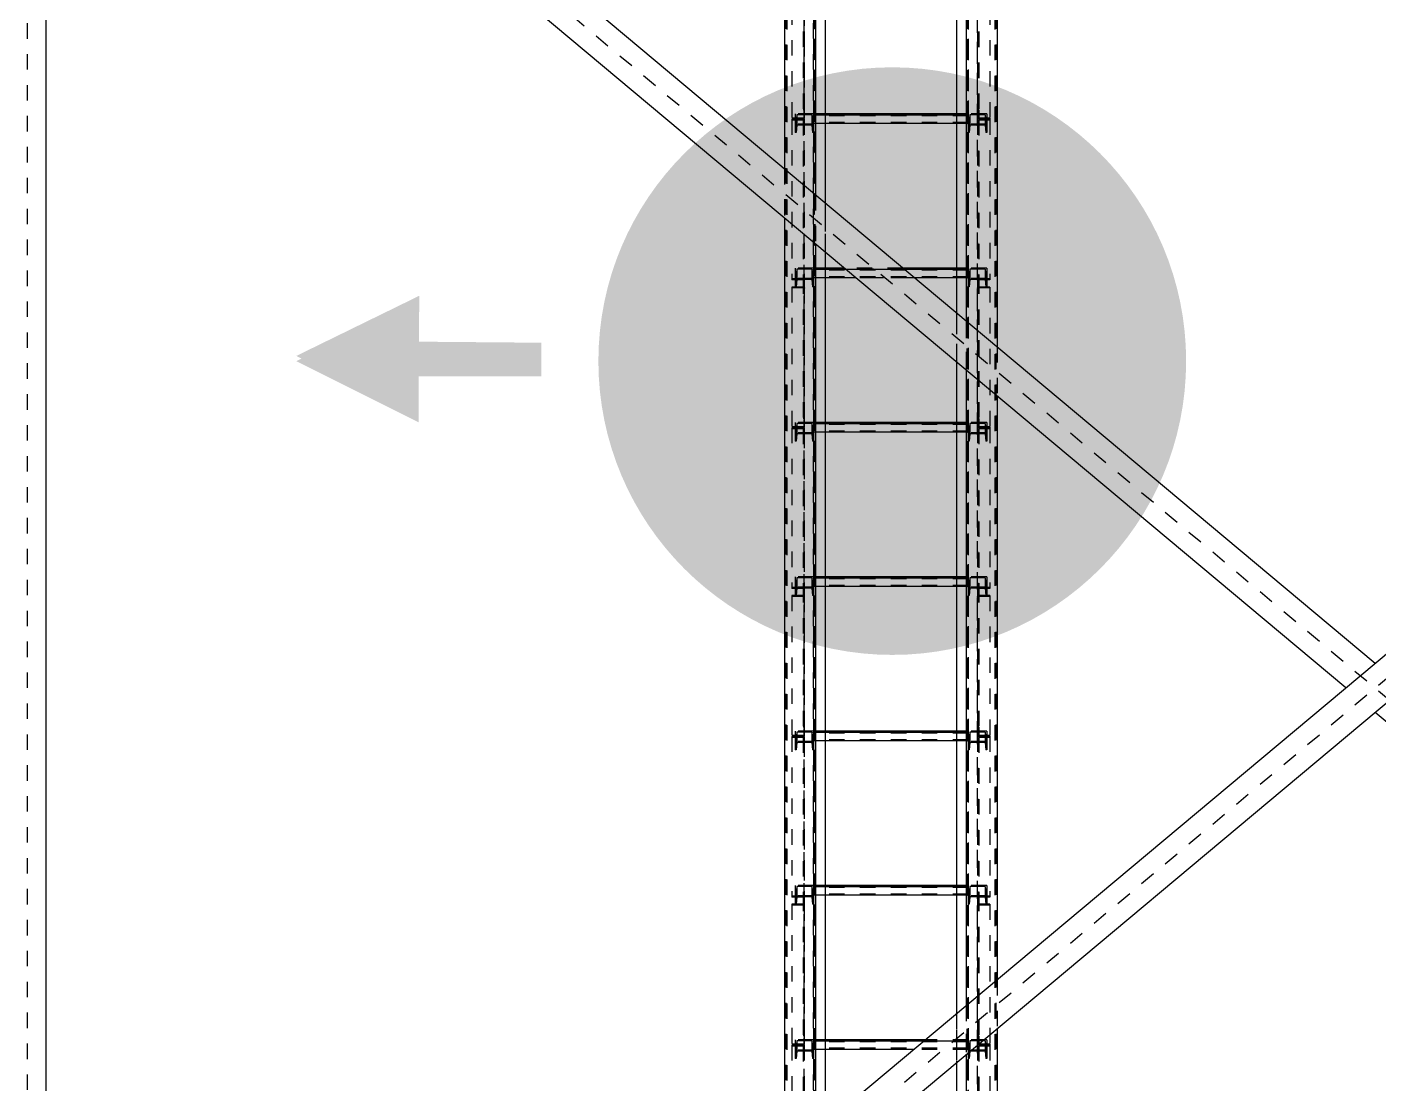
# Model space of a CAD drawing. Header units: millimetres. Extents: x 149919 to 150445, y 136651 to 136866.
# Drawn here: x 150242.78 to 150251.52, y 136731.41 to 136738.25 of the extents above; entities that cross this region are included whole.
import ezdxf

# ---------------------------------------------------------------- set-up
doc = ezdxf.new("R2010")
doc.units = ezdxf.units.MM
doc.header["$LTSCALE"] = 0.25
for name, pattern in [('CENTER', [50.8, 31.75, -6.35, 6.35, -6.35]), ('XKITLINE00', [0]), ('XKITLINE02', [4, 2, -2]), ('XKITLINE03', [6, 3, -1, 1, -1])]:
    doc.linetypes.add(name, pattern=pattern)
doc.layers.add('Parts', color=7, linetype='Continuous')

# ---------------------------------------------------------------- blocks, each defined once
blk = doc.blocks.new('çatıı')
at = {"color": 1, "linetype": 'XKITLINE03'}
for p, q in [((10599, 7503.97), (10599, 9180.33)), ((10605, 7540.27), (10605, 9180.27)), ((10705, 9180.27), (10705, 7540.27)), ((10710.99, 7503.97), (10711, 9180.33)), ((10599.01, 8818.67), (10599.01, 8728.17)), ((10710.99, 8728.17), (10710.99, 8818.67)), ((10599.01, 8728.17), (10599.01, 8624.82)), ((10605.02, 8731.62), (10605.02, 8725.01)), ((10605.02, 8730.91), (10705, 8730.91)), ((10705, 8725.01), (10705, 8731.62)), ((10710.99, 8624.82), (10710.99, 8728.17)), ((10605.02, 8631.8), (10605.02, 8625.19)), ((10605.02, 8631.09), (10705, 8631.09)), ((10705, 8625.19), (10705, 8631.8)), ((10599.01, 8619.02), (10599.01, 8528.52)), ((10710.99, 8528.52), (10710.99, 8619.02)), ((10599.01, 8528.52), (10599.01, 8425.17)), ((10605.02, 8531.97), (10605.02, 8525.36)), ((10605.02, 8531.26), (10705, 8531.26)), ((10705, 8525.36), (10705, 8531.97)), ((10710.99, 8425.17), (10710.99, 8528.52)), ((10605.02, 8432.15), (10605.02, 8425.53)), ((10605.02, 8431.44), (10705, 8431.44)), ((10705, 8425.53), (10705, 8432.15)), ((10599.01, 8419.37), (10599.01, 8328.87)), ((10710.99, 8328.87), (10710.99, 8419.37)), ((10605.02, 8332.32), (10605.02, 8325.71)), ((10605.02, 8331.61), (10705, 8331.61)), ((10705, 8325.71), (10705, 8332.32)), ((10599.01, 8328.87), (10599.01, 8225.52)), ((10710.99, 8225.52), (10710.99, 8328.87)), ((10605.02, 8232.49), (10605.02, 8225.88)), ((10605.02, 8231.79), (10705, 8231.79)), ((10705, 8225.88), (10705, 8232.49)), ((10599.01, 8219.72), (10599.01, 8129.21)), ((10710.99, 8129.21), (10710.99, 8219.72)), ((10605.02, 8132.67), (10605.02, 8126.06)), ((10605.02, 8131.96), (10705, 8131.96)), ((10705, 8126.06), (10705, 8132.67)), ((10599.01, 8129.21), (10599.01, 8025.87)), ((10710.99, 8025.87), (10710.99, 8129.21))]:
    blk.add_line(p, q, dxfattribs=at)
at = {"color": 116, "linetype": 'XKITLINE02', "true_color": 0x136734}
for p, q in [((10605, 9180.27), (10605, 7539.09)), ((10605.85, 9180.19), (10605.85, 7539.18)), ((10704.15, 9179.87), (10704.15, 7539.18)), ((10705, 9179.87), (10705, 7539.09)), ((10586.3, 9176.54), (10586.3, 7561.84)), ((10587.15, 9176.54), (10587.15, 7532.54)), ((10587.68, 9176.28), (10587.68, 7532)), ((10604.92, 9176.28), (10604.92, 7532)), ((10605.45, 9176.54), (10605.45, 7532.54)), ((10697.5, 9179.14), (10697.5, 7540.22)), ((10703.7, 9176.54), (10703.69, 7600.34)), ((10704.55, 9176.54), (10704.54, 7532.54)), ((10705.08, 9176.28), (10705.07, 7532)), ((10722.31, 9176.28), (10722.31, 7532)), ((10722.85, 9176.54), (10722.84, 7532.54)), ((10612.5, 9125.5), (10612.5, 7540.22)), ((10598.21, 8824.81), (10598.21, 8728.78)), ((10599.01, 8824.81), (10599.01, 8728.17)), ((10710.99, 8824.81), (10710.99, 8728.17)), ((10711.79, 8824.81), (10711.79, 8728.78)), ((10591.01, 8819.29), (10591.01, 8728.17)), ((10718.99, 8819.29), (10718.99, 8728.17)), ((10599.01, 8734.31), (10598.21, 8734.31)), ((10710.99, 8734.31), (10710.99, 8728.17)), ((10711.79, 8734.31), (10710.99, 8734.31)), ((10711.79, 8734.31), (10711.79, 8728.78)), ((10598.21, 8728.78), (10591.01, 8728.78)), ((10599.01, 8728.17), (10591.01, 8728.17)), ((10591.01, 8728.17), (10591.01, 8727.62)), ((10599.01, 8728.17), (10591.01, 8728.17)), ((10591.01, 8728.17), (10591.01, 8624.28)), ((10598.21, 8727.62), (10591.01, 8727.62)), ((10593.02, 8731.62), (10593.02, 8726.13)), ((10605.02, 8731.62), (10593.02, 8731.62)), ((10593.02, 8731.62), (10593.02, 8725.01)), ((10593.7, 8726.13), (10593.02, 8726.13)), ((10593.02, 8726.13), (10593.02, 8719.52)), ((10593.02, 8725.01), (10593.02, 8719.52)), ((10605.02, 8725.01), (10593.02, 8725.01)), ((10594.08, 8730.92), (10593.7, 8726.13)), ((10593.7, 8726.13), (10593.7, 8719.52)), ((10603.95, 8730.92), (10594.08, 8730.92)), ((10594.08, 8730.92), (10594.08, 8724.31)), ((10598.21, 8727.62), (10598.21, 8722.7)), ((10598.21, 8727.62), (10598.21, 8619.35)), ((10599.01, 8728.17), (10599.01, 8722.7)), ((10599.01, 8728.17), (10599.01, 8619.35)), ((10603.95, 8730.92), (10604.34, 8726.13)), ((10603.95, 8730.92), (10603.95, 8724.31)), ((10605.02, 8726.13), (10604.34, 8726.13)), ((10604.34, 8726.13), (10604.34, 8719.52)), ((10605.02, 8731.62), (10605.02, 8726.13)), ((10605.02, 8731.62), (10605.02, 8725.01)), ((10605.02, 8731.62), (10605.02, 8725.42)), ((10612.5, 8731.62), (10605.02, 8731.62)), ((10612.5, 8730.91), (10605.02, 8730.91)), ((10705, 8730.86), (10605.02, 8730.86)), ((10705, 8730.28), (10605.02, 8730.28)), ((10605.02, 8726.13), (10605.02, 8719.52)), ((10705, 8726.13), (10605.02, 8726.13)), ((10705, 8726.09), (10605.02, 8726.09)), ((10705, 8725.46), (10605.02, 8725.46)), ((10612.5, 8725.42), (10605.02, 8725.42)), ((10605.02, 8725.01), (10605.02, 8719.52)), ((10705, 8731.62), (10697.5, 8731.62)), ((10705, 8730.91), (10697.5, 8730.91)), ((10705, 8725.42), (10697.5, 8725.42)), ((10705, 8731.62), (10705, 8725.01)), ((10705, 8731.62), (10705, 8726.13)), ((10717, 8731.62), (10705, 8731.62)), ((10705, 8731.62), (10705, 8725.42)), ((10705, 8726.13), (10705, 8719.52)), ((10705.68, 8726.13), (10705, 8726.13)), ((10705, 8725.01), (10705, 8719.52)), ((10717, 8725.01), (10705, 8725.01)), ((10706.06, 8730.92), (10705.68, 8726.13)), ((10705.68, 8726.13), (10705.68, 8719.52)), ((10706.06, 8730.92), (10706.06, 8724.31)), ((10715.93, 8730.92), (10706.06, 8730.92)), ((10718.99, 8728.17), (10710.99, 8728.17)), ((10710.99, 8728.17), (10710.99, 8619.35)), ((10718.99, 8728.17), (10710.99, 8728.17)), ((10718.99, 8728.78), (10711.79, 8728.78)), ((10711.79, 8727.62), (10711.79, 8619.35)), ((10718.99, 8727.62), (10711.79, 8727.62)), ((10715.93, 8730.92), (10715.93, 8724.31)), ((10715.93, 8730.92), (10716.32, 8726.13)), ((10716.32, 8726.13), (10716.32, 8719.52)), ((10717, 8726.13), (10716.32, 8726.13)), ((10717, 8731.62), (10717, 8725.01)), ((10717, 8731.62), (10717, 8726.13)), ((10717, 8726.13), (10717, 8719.52)), ((10717, 8725.01), (10717, 8719.52)), ((10718.99, 8728.78), (10718.99, 8728.17)), ((10718.99, 8728.17), (10718.99, 8624.28)), ((10593.7, 8719.52), (10593.02, 8719.52)), ((10594.08, 8724.31), (10593.7, 8719.52)), ((10603.95, 8724.31), (10594.08, 8724.31)), ((10599.01, 8722.7), (10598.21, 8722.7)), ((10603.95, 8724.31), (10604.34, 8719.52)), ((10605.02, 8719.52), (10604.34, 8719.52)), ((10705.68, 8719.52), (10705, 8719.52)), ((10706.06, 8724.31), (10705.68, 8719.52)), ((10715.93, 8724.31), (10706.06, 8724.31)), ((10711.79, 8722.7), (10710.99, 8722.7)), ((10715.93, 8724.31), (10716.32, 8719.52)), ((10717, 8719.52), (10716.32, 8719.52)), ((10586.3, 8695.93), (10586.3, 8664.16)), ((10606.3, 8679.19), (10606.3, 8647.41)), ((10612.5, 8674), (10612.5, 8642.22)), ((10593.02, 8631.8), (10593.02, 8626.31)), ((10605.02, 8631.8), (10593.02, 8631.8)), ((10593.02, 8631.8), (10593.02, 8624.82)), ((10594.08, 8631.1), (10593.7, 8626.31)), ((10603.95, 8631.1), (10594.08, 8631.1)), ((10594.08, 8631.1), (10594.08, 8624.49)), ((10603.95, 8631.1), (10604.34, 8626.31)), ((10603.95, 8631.1), (10603.95, 8624.49)), ((10605.02, 8631.8), (10605.02, 8625.6)), ((10612.5, 8631.8), (10605.02, 8631.8)), ((10605.02, 8631.8), (10605.02, 8626.31)), ((10605.02, 8631.8), (10605.02, 8625.19)), ((10612.5, 8631.09), (10605.02, 8631.09)), ((10705, 8631.04), (10605.02, 8631.04)), ((10705, 8630.45), (10605.02, 8630.45)), ((10662.9, 8631.8), (10624.95, 8631.8)), ((10663.74, 8631.09), (10625.79, 8631.09)), ((10705, 8631.8), (10697.5, 8631.8)), ((10705, 8631.09), (10697.5, 8631.09)), ((10705, 8631.8), (10705, 8625.19)), ((10705, 8631.8), (10705, 8626.31)), ((10717, 8631.8), (10705, 8631.8)), ((10705, 8631.8), (10705, 8625.6)), ((10706.06, 8631.1), (10705.68, 8626.31)), ((10706.06, 8631.1), (10706.06, 8624.49)), ((10715.93, 8631.1), (10706.06, 8631.1)), ((10715.93, 8631.1), (10715.93, 8624.49)), ((10715.93, 8631.1), (10716.32, 8626.31)), ((10717, 8631.8), (10717, 8625.19)), ((10717, 8631.8), (10717, 8626.31)), ((10599.01, 8624.82), (10591.01, 8624.82)), ((10598.21, 8624.28), (10591.01, 8624.28)), ((10593.7, 8626.31), (10593.02, 8626.31)), ((10593.02, 8626.31), (10593.02, 8619.7)), ((10605.02, 8625.19), (10593.02, 8625.19)), ((10593.02, 8624.82), (10593.02, 8619.7)), ((10593.7, 8626.31), (10593.7, 8619.7)), ((10594.08, 8624.49), (10593.7, 8619.7)), ((10603.95, 8624.49), (10594.08, 8624.49)), ((10599.01, 8625.16), (10598.21, 8625.16)), ((10598.21, 8625.16), (10598.21, 8619.63)), ((10598.21, 8625.16), (10598.21, 8529.13)), ((10599.01, 8625.16), (10599.01, 8619.02)), ((10599.01, 8625.16), (10599.01, 8528.52)), ((10603.95, 8624.49), (10604.34, 8619.7)), ((10605.02, 8626.31), (10604.34, 8626.31)), ((10604.34, 8626.31), (10604.34, 8619.7)), ((10705, 8626.31), (10605.02, 8626.31)), ((10605.02, 8626.31), (10605.02, 8619.7)), ((10705, 8626.27), (10605.02, 8626.27)), ((10705, 8625.64), (10605.02, 8625.64)), ((10612.5, 8625.6), (10605.02, 8625.6)), ((10605.02, 8625.19), (10605.02, 8619.7)), ((10670.3, 8625.6), (10632.35, 8625.6)), ((10705, 8625.6), (10697.5, 8625.6)), ((10705, 8626.31), (10705, 8619.7)), ((10705.68, 8626.31), (10705, 8626.31)), ((10705, 8625.19), (10705, 8619.7)), ((10717, 8625.19), (10705, 8625.19)), ((10705.68, 8626.31), (10705.68, 8619.7)), ((10706.06, 8624.49), (10705.68, 8619.7)), ((10715.93, 8624.49), (10706.06, 8624.49)), ((10710.99, 8625.16), (10710.99, 8528.52)), ((10711.79, 8625.16), (10710.99, 8625.16)), ((10710.99, 8624.82), (10710.99, 8619.35)), ((10718.99, 8624.82), (10710.99, 8624.82)), ((10711.79, 8625.16), (10711.79, 8529.13)), ((10711.79, 8624.28), (10711.79, 8619.35)), ((10718.99, 8624.28), (10711.79, 8624.28)), ((10715.93, 8624.49), (10716.32, 8619.7)), ((10716.32, 8626.31), (10716.32, 8619.7)), ((10717, 8626.31), (10716.32, 8626.31)), ((10717, 8626.31), (10717, 8619.7)), ((10717, 8625.19), (10717, 8619.7)), ((10718.99, 8624.82), (10718.99, 8624.28)), ((10598.21, 8619.63), (10591.01, 8619.63)), ((10591.01, 8619.63), (10591.01, 8619.02)), ((10591.01, 8619.63), (10591.01, 8528.52)), ((10599.01, 8619.02), (10591.01, 8619.02)), ((10593.7, 8619.7), (10593.02, 8619.7)), ((10599.01, 8619.35), (10598.21, 8619.35)), ((10605.02, 8619.7), (10604.34, 8619.7)), ((10705.68, 8619.7), (10705, 8619.7)), ((10711.79, 8619.35), (10710.99, 8619.35)), ((10718.99, 8619.02), (10710.99, 8619.02)), ((10718.99, 8619.63), (10711.79, 8619.63)), ((10717, 8619.7), (10716.32, 8619.7)), ((10718.99, 8619.63), (10718.99, 8528.52)), ((10697.5, 8602.83), (10697.5, 8571.05)), ((10703.69, 8597.64), (10703.69, 8565.86)), ((10723.69, 8580.89), (10723.69, 8549.11)), ((10599.01, 8534.66), (10598.21, 8534.66)), ((10710.99, 8534.66), (10710.99, 8528.52)), ((10711.79, 8534.66), (10710.99, 8534.66)), ((10711.79, 8534.66), (10711.79, 8529.13)), ((10598.21, 8529.13), (10591.01, 8529.13)), ((10591.01, 8528.52), (10591.01, 8527.97)), ((10599.01, 8528.52), (10591.01, 8528.52)), ((10591.01, 8528.52), (10591.01, 8424.63)), ((10599.01, 8528.52), (10591.01, 8528.52)), ((10598.21, 8527.97), (10591.01, 8527.97)), ((10593.02, 8531.97), (10593.02, 8526.48)), ((10605.02, 8531.97), (10593.02, 8531.97)), ((10593.02, 8531.97), (10593.02, 8525.36)), ((10593.7, 8526.48), (10593.02, 8526.48)), ((10593.02, 8526.48), (10593.02, 8519.87)), ((10593.02, 8525.36), (10593.02, 8519.87)), ((10605.02, 8525.36), (10593.02, 8525.36)), ((10594.08, 8531.27), (10593.7, 8526.48)), ((10593.7, 8526.48), (10593.7, 8519.87)), ((10594.08, 8524.66), (10593.7, 8519.87)), ((10603.95, 8531.27), (10594.08, 8531.27)), ((10594.08, 8531.27), (10594.08, 8524.66)), ((10603.95, 8524.66), (10594.08, 8524.66)), ((10598.21, 8527.97), (10598.21, 8523.05)), ((10598.21, 8527.97), (10598.21, 8419.7)), ((10599.01, 8528.52), (10599.01, 8523.05)), ((10599.01, 8525.36), (10599.01, 8419.7)), ((10603.95, 8531.27), (10604.34, 8526.48)), ((10603.95, 8531.27), (10603.95, 8524.66)), ((10603.95, 8524.66), (10604.34, 8519.87)), ((10605.02, 8526.48), (10604.34, 8526.48)), ((10604.34, 8526.48), (10604.34, 8519.87)), ((10605.02, 8531.97), (10605.02, 8525.77)), ((10612.5, 8531.97), (10605.02, 8531.97)), ((10605.02, 8531.97), (10605.02, 8526.48)), ((10605.02, 8531.97), (10605.02, 8525.36)), ((10612.5, 8531.26), (10605.02, 8531.26)), ((10705, 8531.21), (10605.02, 8531.21)), ((10705, 8530.63), (10605.02, 8530.63)), ((10705, 8526.48), (10605.02, 8526.48)), ((10605.02, 8526.48), (10605.02, 8519.87)), ((10705, 8526.44), (10605.02, 8526.44)), ((10705, 8525.81), (10605.02, 8525.81)), ((10612.5, 8525.77), (10605.02, 8525.77)), ((10605.02, 8525.36), (10605.02, 8519.87)), ((10705, 8531.97), (10697.5, 8531.97)), ((10705, 8531.26), (10697.5, 8531.26)), ((10705, 8525.77), (10697.5, 8525.77)), ((10705, 8531.97), (10705, 8525.36)), ((10705, 8531.97), (10705, 8526.48)), ((10717, 8531.97), (10705, 8531.97)), ((10705, 8531.97), (10705, 8525.77)), ((10705, 8526.48), (10705, 8519.87)), ((10705.68, 8526.48), (10705, 8526.48)), ((10705, 8525.36), (10705, 8519.87)), ((10717, 8525.36), (10705, 8525.36)), ((10706.06, 8531.27), (10705.68, 8526.48)), ((10705.68, 8526.48), (10705.68, 8519.87)), ((10706.06, 8524.66), (10705.68, 8519.87)), ((10706.06, 8531.27), (10706.06, 8524.66)), ((10715.93, 8531.27), (10706.06, 8531.27)), ((10715.93, 8524.66), (10706.06, 8524.66)), ((10718.99, 8528.52), (10710.99, 8528.52)), ((10710.99, 8528.52), (10710.99, 8419.7)), ((10718.99, 8528.52), (10710.99, 8528.52)), ((10718.99, 8529.13), (10711.79, 8529.13)), ((10711.79, 8527.97), (10711.79, 8419.7)), ((10718.99, 8527.97), (10711.79, 8527.97)), ((10715.93, 8531.27), (10715.93, 8524.66)), ((10715.93, 8531.27), (10716.32, 8526.48)), ((10715.93, 8524.66), (10716.32, 8519.87)), ((10716.32, 8526.48), (10716.32, 8519.87)), ((10717, 8526.48), (10716.32, 8526.48)), ((10717, 8531.97), (10717, 8525.36)), ((10717, 8531.97), (10717, 8526.48)), ((10717, 8526.48), (10717, 8519.87)), ((10717, 8525.36), (10717, 8519.87)), ((10718.99, 8529.13), (10718.99, 8528.52)), ((10718.99, 8528.52), (10718.99, 8424.63)), ((10593.7, 8519.87), (10593.02, 8519.87)), ((10599.01, 8523.05), (10598.21, 8523.05)), ((10605.02, 8519.87), (10604.34, 8519.87)), ((10705.68, 8519.87), (10705, 8519.87)), ((10711.79, 8523.05), (10710.99, 8523.05)), ((10717, 8519.87), (10716.32, 8519.87)), ((10593.02, 8432.15), (10593.02, 8426.65)), ((10605.02, 8432.15), (10593.02, 8432.15)), ((10593.02, 8432.15), (10593.02, 8425.17)), ((10594.08, 8431.45), (10593.7, 8426.65)), ((10603.95, 8431.45), (10594.08, 8431.45)), ((10594.08, 8431.45), (10594.08, 8424.84)), ((10603.95, 8431.45), (10604.34, 8426.65)), ((10603.95, 8431.45), (10603.95, 8424.84)), ((10605.02, 8432.15), (10605.02, 8426.65)), ((10605.02, 8432.15), (10605.02, 8425.53)), ((10605.02, 8432.15), (10605.02, 8425.95)), ((10612.5, 8432.15), (10605.02, 8432.15)), ((10612.5, 8431.44), (10605.02, 8431.44)), ((10705, 8431.38), (10605.02, 8431.38)), ((10705, 8430.8), (10605.02, 8430.8)), ((10705, 8432.15), (10697.5, 8432.15)), ((10705, 8431.44), (10697.5, 8431.44)), ((10705, 8432.15), (10705, 8425.53)), ((10705, 8432.15), (10705, 8426.65)), ((10717, 8432.15), (10705, 8432.15)), ((10705, 8432.15), (10705, 8425.95)), ((10706.06, 8431.45), (10705.68, 8426.65)), ((10706.06, 8431.45), (10706.06, 8424.84)), ((10715.93, 8431.45), (10706.06, 8431.45)), ((10715.93, 8431.45), (10715.93, 8424.84)), ((10715.93, 8431.45), (10716.32, 8426.65)), ((10717, 8432.15), (10717, 8425.53)), ((10717, 8432.15), (10717, 8426.65)), ((10599.01, 8425.17), (10591.01, 8425.17)), ((10598.21, 8424.63), (10591.01, 8424.63)), ((10598.21, 8419.98), (10591.01, 8419.98)), ((10591.01, 8419.98), (10591.01, 8419.37)), ((10591.01, 8419.98), (10591.01, 8328.87)), ((10599.01, 8419.37), (10591.01, 8419.37)), ((10593.7, 8426.65), (10593.02, 8426.65)), ((10593.02, 8426.65), (10593.02, 8420.04)), ((10605.02, 8425.53), (10593.02, 8425.53)), ((10593.02, 8425.17), (10593.02, 8420.04)), ((10593.7, 8420.04), (10593.02, 8420.04)), ((10593.7, 8426.65), (10593.7, 8420.04)), ((10594.08, 8424.84), (10593.7, 8420.04)), ((10603.95, 8424.84), (10594.08, 8424.84)), ((10599.01, 8425.51), (10598.21, 8425.51)), ((10598.21, 8425.51), (10598.21, 8419.98)), ((10598.21, 8425.51), (10598.21, 8329.48)), ((10599.01, 8419.7), (10598.21, 8419.7)), ((10599.01, 8425.51), (10599.01, 8419.37)), ((10599.01, 8425.51), (10599.01, 8328.87)), ((10603.95, 8424.84), (10604.34, 8420.04)), ((10605.02, 8426.65), (10604.34, 8426.65)), ((10604.34, 8426.65), (10604.34, 8420.04)), ((10605.02, 8420.04), (10604.34, 8420.04)), ((10605.02, 8426.65), (10605.02, 8420.04)), ((10705, 8426.65), (10605.02, 8426.65)), ((10705, 8426.61), (10605.02, 8426.61)), ((10705, 8425.99), (10605.02, 8425.99)), ((10612.5, 8425.95), (10605.02, 8425.95)), ((10605.02, 8425.53), (10605.02, 8420.04)), ((10705, 8425.95), (10697.5, 8425.95)), ((10705, 8426.65), (10705, 8420.04)), ((10705.68, 8426.65), (10705, 8426.65)), ((10705, 8425.53), (10705, 8420.04)), ((10717, 8425.53), (10705, 8425.53)), ((10705.68, 8420.04), (10705, 8420.04)), ((10705.68, 8426.65), (10705.68, 8420.04)), ((10706.06, 8424.84), (10705.68, 8420.04)), ((10715.93, 8424.84), (10706.06, 8424.84)), ((10710.99, 8425.51), (10710.99, 8328.87)), ((10711.79, 8425.51), (10710.99, 8425.51)), ((10710.99, 8425.17), (10710.99, 8419.7)), ((10718.99, 8425.17), (10710.99, 8425.17)), ((10711.79, 8419.7), (10710.99, 8419.7)), ((10718.99, 8419.37), (10710.99, 8419.37)), ((10711.79, 8425.51), (10711.79, 8329.48)), ((10711.79, 8424.63), (10711.79, 8419.7)), ((10718.99, 8424.63), (10711.79, 8424.63)), ((10718.99, 8419.98), (10711.79, 8419.98)), ((10715.93, 8424.84), (10716.32, 8420.04)), ((10716.32, 8426.65), (10716.32, 8420.04)), ((10717, 8426.65), (10716.32, 8426.65)), ((10717, 8420.04), (10716.32, 8420.04)), ((10717, 8426.65), (10717, 8420.04)), ((10717, 8425.53), (10717, 8420.04)), ((10718.99, 8425.17), (10718.99, 8424.63)), ((10718.99, 8419.98), (10718.99, 8328.87)), ((10593.02, 8332.32), (10593.02, 8326.83)), ((10605.02, 8332.32), (10593.02, 8332.32)), ((10593.02, 8332.32), (10593.02, 8325.71)), ((10594.08, 8331.62), (10593.7, 8326.83)), ((10603.95, 8331.62), (10594.08, 8331.62)), ((10594.08, 8331.62), (10594.08, 8325.01)), ((10599.01, 8335), (10598.21, 8335)), ((10603.95, 8331.62), (10604.34, 8326.83)), ((10603.95, 8331.62), (10603.95, 8325.01)), ((10605.02, 8332.32), (10605.02, 8326.83)), ((10605.02, 8332.32), (10605.02, 8325.71)), ((10605.02, 8332.32), (10605.02, 8326.12)), ((10612.5, 8332.32), (10605.02, 8332.32)), ((10612.5, 8331.61), (10605.02, 8331.61)), ((10705, 8332.32), (10697.5, 8332.32)), ((10705, 8331.61), (10697.5, 8331.61)), ((10705, 8332.32), (10705, 8325.71)), ((10705, 8332.32), (10705, 8326.83)), ((10717, 8332.32), (10705, 8332.32)), ((10705, 8332.32), (10705, 8326.12)), ((10706.06, 8331.62), (10705.68, 8326.83)), ((10706.06, 8331.62), (10706.06, 8325.01)), ((10715.93, 8331.62), (10706.06, 8331.62)), ((10710.99, 8335), (10710.99, 8328.87)), ((10711.79, 8335), (10710.99, 8335)), ((10711.79, 8335), (10711.79, 8329.48)), ((10715.93, 8331.62), (10715.93, 8325.01)), ((10715.93, 8331.62), (10716.32, 8326.83)), ((10717, 8332.32), (10717, 8325.71)), ((10717, 8332.32), (10717, 8326.83)), ((10598.21, 8329.48), (10591.01, 8329.48)), ((10599.01, 8328.87), (10591.01, 8328.87)), ((10591.01, 8328.87), (10591.01, 8328.32)), ((10599.01, 8328.87), (10591.01, 8328.87)), ((10591.01, 8328.87), (10591.01, 8224.97)), ((10598.21, 8328.32), (10591.01, 8328.32)), ((10593.7, 8326.83), (10593.02, 8326.83)), ((10593.02, 8326.83), (10593.02, 8320.22)), ((10593.02, 8325.71), (10593.02, 8320.22)), ((10605.02, 8325.71), (10593.02, 8325.71)), ((10593.7, 8326.83), (10593.7, 8320.22)), ((10594.08, 8325.01), (10593.7, 8320.22)), ((10603.95, 8325.01), (10594.08, 8325.01)), ((10598.21, 8328.32), (10598.21, 8323.4)), ((10598.21, 8328.32), (10598.21, 8220.05)), ((10599.01, 8323.4), (10598.21, 8323.4)), ((10599.01, 8328.87), (10599.01, 8323.4)), ((10599.01, 8325.71), (10599.01, 8220.05)), ((10603.95, 8325.01), (10604.34, 8320.22)), ((10605.02, 8326.83), (10604.34, 8326.83)), ((10604.34, 8326.83), (10604.34, 8320.22)), ((10705, 8331.56), (10605.02, 8331.56)), ((10705, 8330.98), (10605.02, 8330.98)), ((10605.02, 8326.83), (10605.02, 8320.22)), ((10705, 8326.83), (10605.02, 8326.83)), ((10705, 8326.79), (10605.02, 8326.79)), ((10705, 8326.16), (10605.02, 8326.16)), ((10612.5, 8326.12), (10605.02, 8326.12)), ((10605.02, 8325.71), (10605.02, 8320.22)), ((10705, 8326.12), (10697.5, 8326.12)), ((10705, 8326.83), (10705, 8320.22)), ((10705.68, 8326.83), (10705, 8326.83)), ((10705, 8325.71), (10705, 8320.22)), ((10717, 8325.71), (10705, 8325.71)), ((10705.68, 8326.83), (10705.68, 8320.22)), ((10706.06, 8325.01), (10705.68, 8320.22)), ((10715.93, 8325.01), (10706.06, 8325.01)), ((10718.99, 8328.87), (10710.99, 8328.87)), ((10710.99, 8328.87), (10710.99, 8220.05)), ((10718.99, 8328.87), (10710.99, 8328.87)), ((10711.79, 8323.4), (10710.99, 8323.4)), ((10718.99, 8329.48), (10711.79, 8329.48)), ((10711.79, 8328.32), (10711.79, 8220.05)), ((10718.99, 8328.32), (10711.79, 8328.32)), ((10715.93, 8325.01), (10716.32, 8320.22)), ((10716.32, 8326.83), (10716.32, 8320.22)), ((10717, 8326.83), (10716.32, 8326.83)), ((10717, 8326.83), (10717, 8320.22)), ((10717, 8325.71), (10717, 8320.22)), ((10718.99, 8329.48), (10718.99, 8328.87)), ((10718.99, 8328.87), (10718.99, 8224.97)), ((10593.7, 8320.22), (10593.02, 8320.22)), ((10605.02, 8320.22), (10604.34, 8320.22)), ((10705.68, 8320.22), (10705, 8320.22)), ((10717, 8320.22), (10716.32, 8320.22)), ((10593.02, 8232.49), (10593.02, 8227)), ((10605.02, 8232.49), (10593.02, 8232.49)), ((10593.02, 8232.49), (10593.02, 8225.52)), ((10593.7, 8227), (10593.02, 8227)), ((10593.02, 8227), (10593.02, 8220.39)), ((10594.08, 8231.79), (10593.7, 8227)), ((10593.7, 8227), (10593.7, 8220.39)), ((10603.95, 8231.79), (10594.08, 8231.79)), ((10594.08, 8231.79), (10594.08, 8225.18)), ((10603.95, 8231.79), (10604.34, 8227)), ((10603.95, 8231.79), (10603.95, 8225.18)), ((10605.02, 8227), (10604.34, 8227)), ((10604.34, 8227), (10604.34, 8220.39)), ((10605.02, 8232.49), (10605.02, 8227)), ((10605.02, 8232.49), (10605.02, 8225.88)), ((10605.02, 8232.49), (10605.02, 8226.29)), ((10612.5, 8232.49), (10605.02, 8232.49)), ((10612.5, 8231.79), (10605.02, 8231.79)), ((10705, 8231.73), (10605.02, 8231.73)), ((10705, 8231.15), (10605.02, 8231.15)), ((10605.02, 8227), (10605.02, 8220.39)), ((10705, 8227), (10605.02, 8227)), ((10705, 8226.96), (10605.02, 8226.96)), ((10705, 8232.49), (10697.5, 8232.49)), ((10705, 8231.79), (10697.5, 8231.79)), ((10705, 8232.49), (10705, 8225.88)), ((10705, 8232.49), (10705, 8227)), ((10717, 8232.49), (10705, 8232.49)), ((10705, 8232.49), (10705, 8226.29)), ((10705, 8227), (10705, 8220.39)), ((10705.68, 8227), (10705, 8227)), ((10706.06, 8231.79), (10705.68, 8227)), ((10705.68, 8227), (10705.68, 8220.39)), ((10706.06, 8231.79), (10706.06, 8225.18)), ((10715.93, 8231.79), (10706.06, 8231.79)), ((10715.93, 8231.79), (10715.93, 8225.18)), ((10715.93, 8231.79), (10716.32, 8227)), ((10716.32, 8227), (10716.32, 8220.39)), ((10717, 8227), (10716.32, 8227)), ((10717, 8232.49), (10717, 8225.88)), ((10717, 8232.49), (10717, 8227)), ((10717, 8227), (10717, 8220.39)), ((10599.01, 8225.52), (10591.01, 8225.52)), ((10598.21, 8224.97), (10591.01, 8224.97)), ((10598.21, 8220.33), (10591.01, 8220.33)), ((10591.01, 8220.33), (10591.01, 8219.72)), ((10591.01, 8220.33), (10591.01, 8129.21)), ((10599.01, 8219.72), (10591.01, 8219.72)), ((10605.02, 8225.88), (10593.02, 8225.88)), ((10593.02, 8225.52), (10593.02, 8220.39)), ((10593.7, 8220.39), (10593.02, 8220.39)), ((10594.08, 8225.18), (10593.7, 8220.39)), ((10603.95, 8225.18), (10594.08, 8225.18)), ((10599.01, 8225.86), (10598.21, 8225.86)), ((10598.21, 8225.86), (10598.21, 8220.33)), ((10598.21, 8225.86), (10598.21, 8129.83)), ((10599.01, 8220.05), (10598.21, 8220.05)), ((10599.01, 8225.86), (10599.01, 8219.72)), ((10599.01, 8225.86), (10599.01, 8129.21)), ((10603.95, 8225.18), (10604.34, 8220.39)), ((10605.02, 8220.39), (10604.34, 8220.39)), ((10705, 8226.33), (10605.02, 8226.33)), ((10612.5, 8226.29), (10605.02, 8226.29)), ((10605.02, 8225.88), (10605.02, 8220.39)), ((10705, 8226.29), (10697.5, 8226.29)), ((10705, 8225.88), (10705, 8220.39)), ((10717, 8225.88), (10705, 8225.88)), ((10705.68, 8220.39), (10705, 8220.39)), ((10706.06, 8225.18), (10705.68, 8220.39)), ((10715.93, 8225.18), (10706.06, 8225.18)), ((10710.99, 8225.86), (10710.99, 8129.21)), ((10711.79, 8225.86), (10710.99, 8225.86)), ((10710.99, 8225.52), (10710.99, 8220.05)), ((10718.99, 8225.52), (10710.99, 8225.52)), ((10711.79, 8220.05), (10710.99, 8220.05)), ((10718.99, 8219.72), (10710.99, 8219.72)), ((10711.79, 8225.86), (10711.79, 8129.83)), ((10711.79, 8224.97), (10711.79, 8220.05)), ((10718.99, 8224.97), (10711.79, 8224.97)), ((10718.99, 8220.33), (10711.79, 8220.33)), ((10715.93, 8225.18), (10716.32, 8220.39)), ((10717, 8220.39), (10716.32, 8220.39)), ((10717, 8225.88), (10717, 8220.39)), ((10718.99, 8225.52), (10718.99, 8224.97)), ((10718.99, 8220.33), (10718.99, 8129.21)), ((10723.69, 8171.44), (10723.69, 8139.66)), ((10697.5, 8149.5), (10697.5, 8117.73)), ((10703.69, 8154.69), (10703.69, 8122.92)), ((10593.02, 8132.67), (10593.02, 8127.18)), ((10605.02, 8132.67), (10593.02, 8132.67)), ((10593.02, 8132.67), (10593.02, 8126.06)), ((10594.08, 8131.97), (10593.7, 8127.18)), ((10603.95, 8131.97), (10594.08, 8131.97)), ((10594.08, 8131.97), (10594.08, 8125.36)), ((10599.01, 8135.35), (10598.21, 8135.35)), ((10603.95, 8131.97), (10604.34, 8127.18)), ((10603.95, 8131.97), (10603.95, 8125.36)), ((10605.02, 8132.67), (10605.02, 8127.18)), ((10605.02, 8132.67), (10605.02, 8126.06)), ((10605.02, 8132.67), (10605.02, 8126.47)), ((10612.5, 8132.67), (10605.02, 8132.67)), ((10612.5, 8131.96), (10605.02, 8131.96)), ((10705, 8131.91), (10605.02, 8131.91)), ((10705, 8131.32), (10605.02, 8131.32)), ((10705, 8131.96), (10676.54, 8131.96)), ((10705, 8132.67), (10677.39, 8132.67)), ((10705, 8132.67), (10705, 8126.06)), ((10705, 8132.67), (10705, 8127.18)), ((10717, 8132.67), (10705, 8132.67)), ((10705, 8132.67), (10705, 8126.47)), ((10706.06, 8131.97), (10705.68, 8127.18)), ((10706.06, 8131.97), (10706.06, 8125.36)), ((10715.93, 8131.97), (10706.06, 8131.97)), ((10710.99, 8135.35), (10710.99, 8129.21)), ((10711.79, 8135.35), (10710.99, 8135.35)), ((10711.79, 8135.35), (10711.79, 8129.83)), ((10715.93, 8131.97), (10715.93, 8125.36)), ((10715.93, 8131.97), (10716.32, 8127.18)), ((10717, 8132.67), (10717, 8126.06)), ((10717, 8132.67), (10717, 8127.18)), ((10598.21, 8129.83), (10591.01, 8129.83)), ((10591.01, 8129.21), (10591.01, 8128.67)), ((10599.01, 8129.21), (10591.01, 8129.21)), ((10591.01, 8129.21), (10591.01, 8025.32)), ((10599.01, 8129.21), (10591.01, 8129.21)), ((10598.21, 8128.67), (10591.01, 8128.67)), ((10593.7, 8127.18), (10593.02, 8127.18)), ((10593.02, 8127.18), (10593.02, 8120.57)), ((10593.02, 8126.06), (10593.02, 8120.57)), ((10605.02, 8126.06), (10593.02, 8126.06)), ((10593.7, 8127.18), (10593.7, 8120.57)), ((10594.08, 8125.36), (10593.7, 8120.57)), ((10603.95, 8125.36), (10594.08, 8125.36)), ((10598.21, 8128.67), (10598.21, 8123.74)), ((10598.21, 8128.67), (10598.21, 8020.4)), ((10599.01, 8123.74), (10598.21, 8123.74)), ((10599.01, 8129.21), (10599.01, 8123.74)), ((10599.01, 8129.21), (10599.01, 8020.4)), ((10603.95, 8125.36), (10604.34, 8120.57)), ((10605.02, 8127.18), (10604.34, 8127.18)), ((10604.34, 8127.18), (10604.34, 8120.57)), ((10605.02, 8127.18), (10605.02, 8120.57)), ((10705, 8127.18), (10605.02, 8127.18)), ((10705, 8127.14), (10605.02, 8127.14)), ((10705, 8126.51), (10605.02, 8126.51)), ((10612.5, 8126.47), (10605.02, 8126.47)), ((10605.02, 8126.06), (10605.02, 8120.57)), ((10705, 8126.47), (10669.99, 8126.47)), ((10705, 8127.18), (10705, 8120.57)), ((10705.68, 8127.18), (10705, 8127.18)), ((10705, 8126.06), (10705, 8120.57)), ((10717, 8126.06), (10705, 8126.06)), ((10705.68, 8127.18), (10705.68, 8120.57)), ((10706.06, 8125.36), (10705.68, 8120.57)), ((10715.93, 8125.36), (10706.06, 8125.36)), ((10710.99, 8129.21), (10710.99, 8020.4)), ((10718.99, 8129.21), (10710.99, 8129.21)), ((10718.99, 8129.21), (10710.99, 8129.21)), ((10711.79, 8123.74), (10710.99, 8123.74)), ((10718.99, 8129.83), (10711.79, 8129.83)), ((10711.79, 8128.67), (10711.79, 8020.4)), ((10718.99, 8128.67), (10711.79, 8128.67)), ((10715.93, 8125.36), (10716.32, 8120.57)), ((10716.32, 8127.18), (10716.32, 8120.57)), ((10717, 8127.18), (10716.32, 8127.18)), ((10717, 8127.18), (10717, 8120.57)), ((10717, 8126.06), (10717, 8120.57)), ((10718.99, 8129.83), (10718.99, 8129.21)), ((10718.99, 8129.21), (10718.99, 8025.32)), ((10593.7, 8120.57), (10593.02, 8120.57)), ((10605.02, 8120.57), (10604.34, 8120.57)), ((10705.68, 8120.57), (10705, 8120.57)), ((10717, 8120.57), (10716.32, 8120.57))]:
    blk.add_line(p, q, dxfattribs=at)
at = {"color": 8, "linetype": 'CENTER'}
for p, q in [((10096.38, 7630.28), (11840, 9090.27)), ((10096.38, 9090.27), (11840, 7630.27)), ((10096.38, 9090.27), (10096.38, 7630.27))]:
    blk.add_line(p, q, dxfattribs=at)
at = {"color": 8, "linetype": 'XKITLINE00'}
for p, q in [((10968.19, 8376.16), (10139.6, 9069.97)), ((10949.21, 8360.28), (10107.83, 9064.8)), ((10108.56, 9064.19), (10108.56, 7656.37)), ((11763.8, 9042.36), (10108.39, 7656.22)), ((11763.8, 9010.58), (10139.58, 7650.56)), ((11763.8, 7678.19), (10968.19, 8344.39))]:
    blk.add_line(p, q, dxfattribs=at)
at = {"color": 7, "linetype": 'XKITLINE00'}
for p, q in [((10586.3, 9069.97), (10586.3, 8695.93)), ((10606.3, 9069.97), (10606.3, 8679.19)), ((10612.5, 9069.97), (10612.5, 8674)), ((10697.5, 9069.97), (10697.5, 8602.83)), ((10703.69, 9069.97), (10703.69, 8597.64)), ((10723.69, 9069.97), (10723.69, 8580.89)), ((10697.5, 8731.62), (10612.5, 8731.62)), ((10697.5, 8730.91), (10612.5, 8730.91)), ((10697.5, 8725.42), (10612.5, 8725.42)), ((10586.3, 8664.16), (10586.3, 8056.4)), ((10606.3, 8647.41), (10606.3, 8073.14)), ((10612.5, 8642.22), (10612.5, 8078.33)), ((10624.95, 8631.8), (10612.5, 8631.8)), ((10625.79, 8631.09), (10612.5, 8631.09)), ((10697.5, 8631.8), (10662.9, 8631.8)), ((10697.5, 8631.09), (10663.74, 8631.09)), ((10632.35, 8625.6), (10612.5, 8625.6)), ((10697.5, 8625.6), (10670.3, 8625.6)), ((10697.5, 8571.05), (10697.5, 8149.5)), ((10703.69, 8565.86), (10703.69, 8154.69)), ((10723.69, 8549.11), (10723.69, 8171.44)), ((10697.5, 8531.97), (10612.5, 8531.97)), ((10697.5, 8531.26), (10612.5, 8531.26)), ((10697.5, 8525.77), (10612.5, 8525.77)), ((10697.5, 8432.15), (10612.5, 8432.15)), ((10697.5, 8431.44), (10612.5, 8431.44)), ((10697.5, 8425.95), (10612.5, 8425.95)), ((10697.5, 8332.32), (10612.5, 8332.32)), ((10697.5, 8331.61), (10612.5, 8331.61)), ((10697.5, 8326.12), (10612.5, 8326.12)), ((10697.5, 8232.49), (10612.5, 8232.49)), ((10697.5, 8231.79), (10612.5, 8231.79)), ((10697.5, 8226.29), (10612.5, 8226.29)), ((10723.69, 8139.66), (10723.69, 7650.57)), ((10677.39, 8132.67), (10612.5, 8132.67)), ((10676.54, 8131.96), (10612.5, 8131.96)), ((10669.99, 8126.47), (10612.5, 8126.47)), ((10703.69, 8122.92), (10703.69, 7650.57)), ((10697.5, 8117.73), (10697.5, 7650.57))]:
    blk.add_line(p, q, dxfattribs=at)
at = {"color": 1, "linetype": 'XKITLINE00'}
for centre in [(10599.01, 8728.17), (10599.01, 8728.17), (10605.02, 8731.62), (10605.02, 8730.91), (10605.02, 8725.01), (10705, 8731.62), (10705, 8730.91), (10705, 8725.01), (10710.99, 8728.17), (10710.99, 8728.17), (10605.02, 8631.8), (10605.02, 8631.09), (10705, 8631.8), (10705, 8631.09), (10599.01, 8624.82), (10605.02, 8625.19), (10705, 8625.19), (10710.99, 8624.82), (10599.01, 8619.02), (10710.99, 8619.02), (10599.01, 8528.52), (10599.01, 8528.52), (10605.02, 8531.97), (10605.02, 8531.26), (10605.02, 8525.36), (10705, 8531.97), (10705, 8531.26), (10705, 8525.36), (10710.99, 8528.52), (10710.99, 8528.52), (10605.02, 8432.15), (10605.02, 8431.44), (10705, 8432.15), (10705, 8431.44), (10599.01, 8425.17), (10599.01, 8419.37), (10605.02, 8425.53), (10705, 8425.53), (10710.99, 8425.17), (10710.99, 8419.37), (10605.02, 8332.32), (10605.02, 8331.61), (10705, 8332.32), (10705, 8331.61), (10599.01, 8328.87), (10599.01, 8328.87), (10605.02, 8325.71), (10705, 8325.71), (10710.99, 8328.87), (10710.99, 8328.87), (10605.02, 8232.49), (10605.02, 8231.79), (10705, 8232.49), (10705, 8231.79), (10599.01, 8225.52), (10599.01, 8219.72), (10605.02, 8225.88), (10705, 8225.88), (10710.99, 8225.52), (10710.99, 8219.72), (10605.02, 8132.67), (10605.02, 8131.96), (10705, 8132.67), (10705, 8131.96), (10599.01, 8129.21), (10599.01, 8129.21), (10605.02, 8126.06), (10705, 8126.06), (10710.99, 8129.21), (10710.99, 8129.21)]:
    blk.add_circle(centre, 0.05, dxfattribs=at)
blk = doc.blocks.new('ANTENNA')
at = {"layer": 'Parts'}
h = blk.add_hatch(color=254, dxfattribs=at)
edge = h.paths.add_edge_path(flags=0)
edge.add_arc((148250.25, 131142.03), 190.04, 0, 360)
h = blk.add_hatch(color=254, dxfattribs=at)
edge = h.paths.add_edge_path(flags=0)
edge.add_arc((148250.25, 131142.03), 190.04, 0, 360)
at = {"layer": 'Parts', "true_color": 0xf26722}
h = blk.add_hatch(color=30, dxfattribs=at)
edge = h.paths.add_edge_path(flags=0)
edge.add_arc((148250.25, 131142.03), 190.04, 0, 360)
at = {"layer": 'Parts'}
h = blk.add_hatch(color=256, dxfattribs=at)
edge = h.paths.add_edge_path(flags=0)
edge.add_line((148250.25, 131142.03), (148377.16, 131268.95))
edge.add_arc((148250.25, 131142.03), 179.49, 45, 135)
edge.add_line((148123.33, 131268.95), (148250.25, 131142.03))
edge.add_line((148250.25, 131142.03), (148123.33, 131015.11))
edge.add_arc((148250.25, 131142.03), 179.49, 225, 315)
edge.add_line((148377.16, 131015.11), (148250.25, 131142.03))
h = blk.add_hatch(color=256, dxfattribs=at)
edge = h.paths.add_edge_path(flags=0)
edge.add_line((148250.25, 131142.03), (148377.16, 131268.95))
edge.add_arc((148250.25, 131142.03), 179.49, 45, 135)
edge.add_line((148123.33, 131268.95), (148250.25, 131142.03))
edge.add_line((148250.25, 131142.03), (148123.33, 131015.11))
edge.add_arc((148250.25, 131142.03), 179.49, 225, 315)
edge.add_line((148377.16, 131015.11), (148250.25, 131142.03))
h = blk.add_hatch(color=256, dxfattribs=at)
edge = h.paths.add_edge_path(flags=0)
edge.add_line((148250.25, 131142.03), (148377.16, 131268.95))
edge.add_arc((148250.25, 131142.03), 179.49, 45, 135)
edge.add_line((148123.33, 131268.95), (148250.25, 131142.03))
edge.add_line((148250.25, 131142.03), (148123.33, 131015.11))
edge.add_arc((148250.25, 131142.03), 179.49, 225, 315)
edge.add_line((148377.16, 131015.11), (148250.25, 131142.03))
for points in [[(147944.07, 131142.03), (147944.07, 131102.44), (147864.88, 131142.03), (147944.07, 131181.62)], [(147944.07, 131144.7), (147943.72, 131105.11), (147864.89, 131145.39), (147944.41, 131184.29)], [(147944.07, 131144.7), (147943.72, 131105.11), (147864.89, 131145.39), (147944.41, 131184.29)], [(148023.16, 131134.11), (147943.98, 131134.8), (147944.16, 131154.6), (148023.34, 131153.91)], [(148023.16, 131134.11), (147943.98, 131134.8), (147944.16, 131154.6), (148023.34, 131153.91)], [(148023.25, 131132.13), (147944.07, 131132.13), (147944.07, 131151.93), (148023.25, 131151.93)]]:
    blk.add_hatch(color=256, dxfattribs=at).paths.add_polyline_path(points, flags=0)

msp = doc.modelspace()

# ---------------------------------------------------------------- block references
at = {"xscale": 0.009999943142843078, "yscale": 0.009999943142843078, "zscale": 0.009999943142843078}
for name, p in [('çatıı', (150141.8141, 136650.3731)), ('ANTENNA', (148765.8783, 135424.6768))]:
    msp.add_blockref(name, p, dxfattribs=at)

doc.saveas('drawing.dxf')
